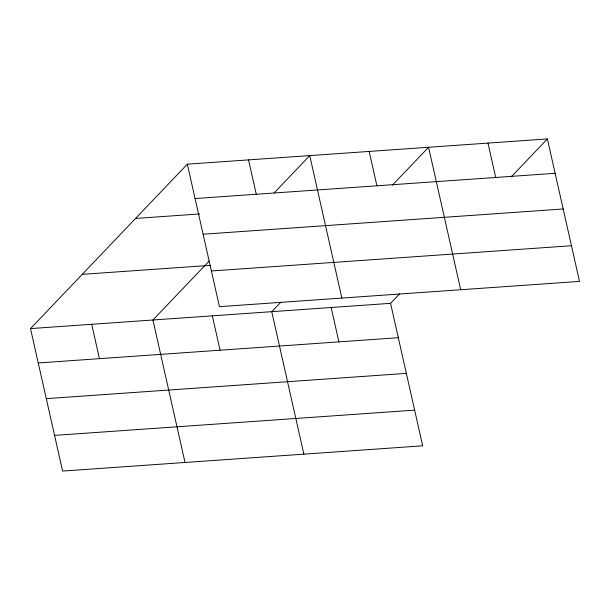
<?xml version="1.0" encoding="UTF-8"?>
<svg xmlns="http://www.w3.org/2000/svg" width="610" height="610" viewBox="0 0 610 610"><rect width="100%" height="100%" fill="white"/><g stroke="black" fill="none" stroke-linecap="round" stroke-linejoin="round"><path stroke-width="0.91" d="M399.626 293.845L390.568 303.338L422.677 445.818L62.609 471.065L30.5 328.592L187.323 164.181L547.391 138.935L579.5 281.408L219.432 306.662L187.323 164.181M209.23 260.981L152.927 320.006L185.028 462.479M274.164 192.897L309.743 155.596L341.852 298.077M280.806 302.179L271.747 311.672L303.856 454.145M392.344 185.242L428.571 147.269L460.68 289.742M511.165 176.915L547.391 138.935M195.07 198.547L555.138 173.301M135.572 218.441L199.607 213.95M203.107 234.225L563.175 208.978M82.251 274.34L210.336 265.358M211.388 270.985L571.463 245.731M30.5 328.592L390.568 303.338M38.247 362.958L398.315 337.704M46.284 398.635L406.351 373.381M54.564 435.387L414.64 410.141M487.977 143.098L495.724 177.464M369.157 151.432L376.904 185.798M331.161 307.509L338.901 341.875M248.537 159.889L256.276 194.254M212.333 315.843L220.08 350.201M91.713 324.299L99.453 358.665"/></g></svg>
